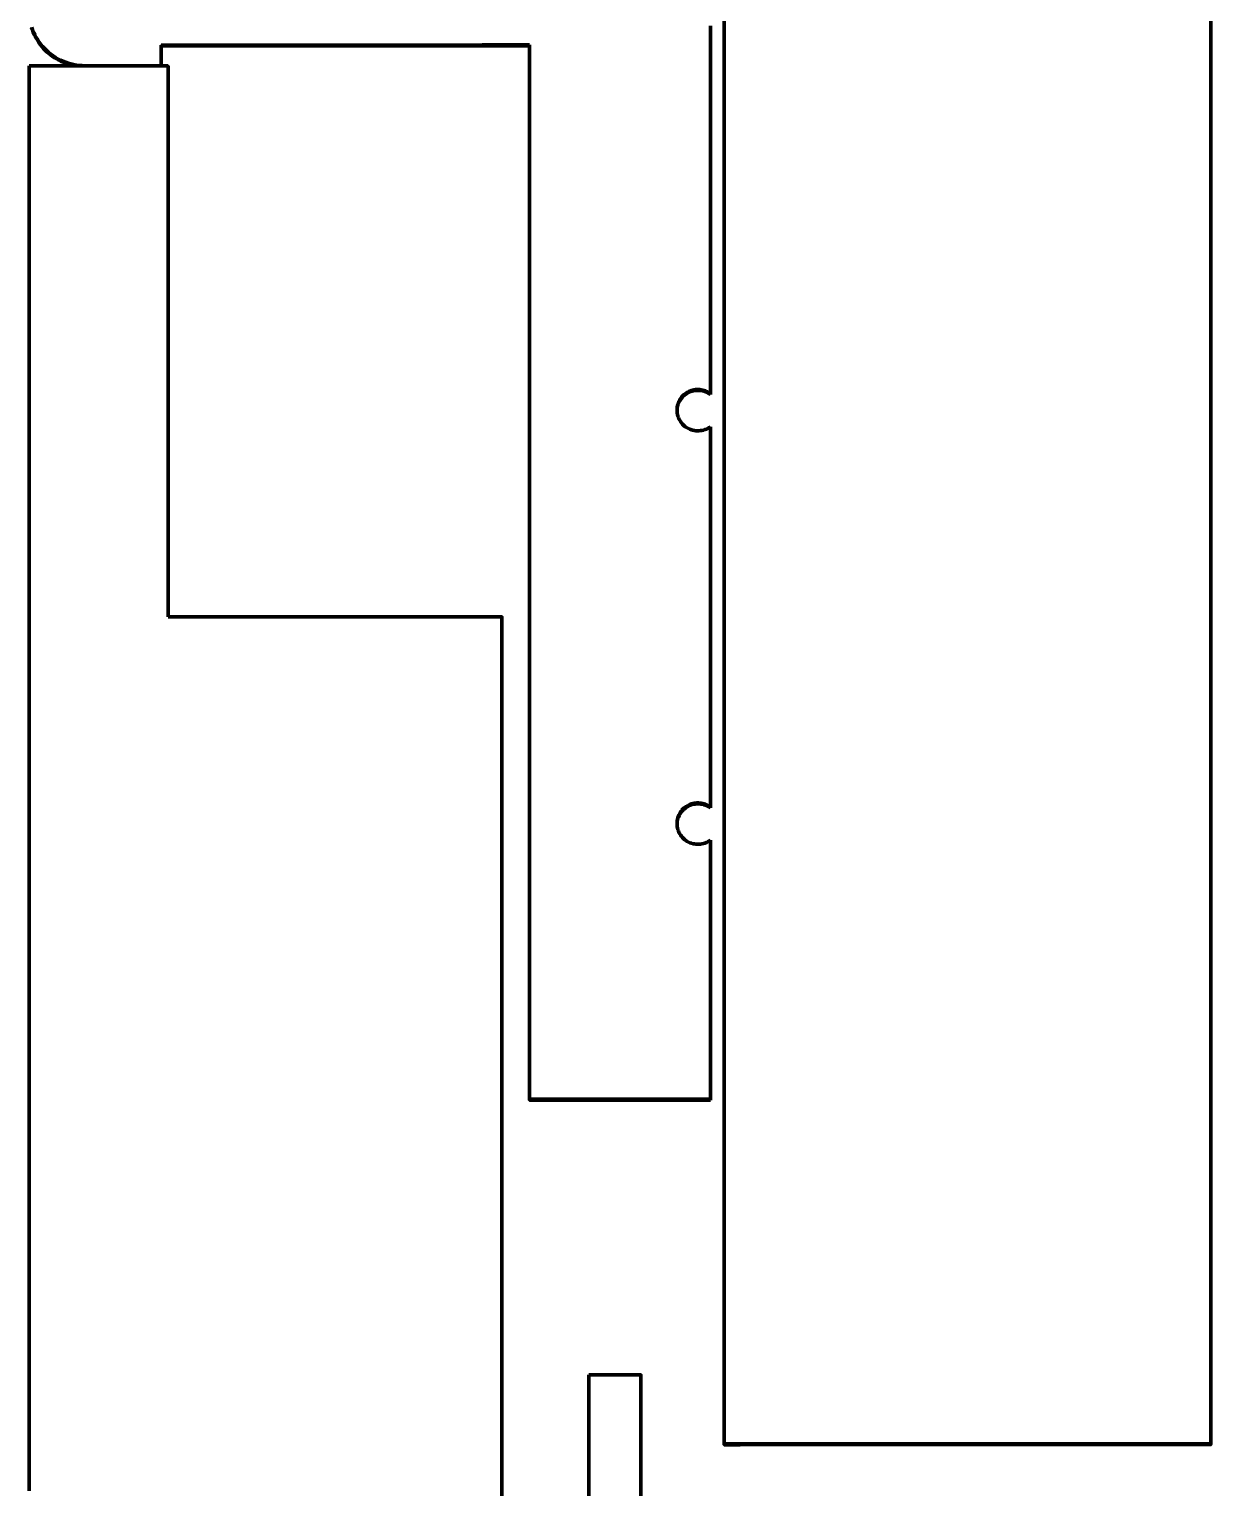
# Model space of a CAD drawing. Header units: millimetres. Extents: x 10 to 410, y 10 to 287.
# Drawn here: x 330.547 to 332.262, y 130.437 to 132.554 of the extents above; entities that cross this region are included whole.
import ezdxf

# ---------------------------------------------------------------- set-up
doc = ezdxf.new("R2010")
doc.units = ezdxf.units.MM
doc.layers.add('SECTION', color=1, linetype='CONTINUOUS', lineweight=70)

msp = doc.modelspace()

# ---------------------------------------------------------------- linework, layer by layer
at = {"layer": 'SECTION'}
for points in [[(331.556, 130.5004), (331.556, 131.21), (331.556, 131.9196), (331.556, 132.6293), (331.556, 133.3389), (331.556, 134.0486)], [(331.5561, 130.501), (331.5561, 131.2106), (331.5561, 131.9203), (331.5561, 132.6299), (331.5561, 133.3396), (331.5561, 134.0492)], [(332.2623, 130.5011), (332.2623, 131.2107), (332.2623, 131.9204), (332.2623, 132.63), (332.2623, 133.3397), (332.2623, 134.0493)], [(332.2623, 130.501), (332.2623, 131.2106), (332.2623, 131.9202), (332.2623, 132.6298), (332.2623, 133.3394), (332.2623, 134.049)], [(332.2623, 130.5004), (332.2623, 131.21), (332.2623, 131.9196), (332.2623, 132.6293), (332.2623, 133.3389), (332.2623, 134.0486)], [(330.5506, 132.556), (330.5517, 132.5527), (330.553, 132.5494), (330.5543, 132.5462), (330.5559, 132.543), (330.5576, 132.54), (330.5594, 132.537), (330.5613, 132.534), (330.5634, 132.5312), (330.5655, 132.5285), (330.5679, 132.5258), (330.5703, 132.5233), (330.5728, 132.5209), (330.5754, 132.5185), (330.5781, 132.5163), (330.581, 132.5143), (330.5839, 132.5123), (330.5869, 132.5105), (330.5899, 132.5088), (330.5931, 132.5072), (330.5963, 132.5058), (330.5995, 132.5045), (330.6028, 132.5033), (330.6062, 132.5023), (330.6096, 132.5015), (330.613, 132.5008)], [(330.5508, 132.5567), (330.5521, 132.5529), (330.5536, 132.5491), (330.5554, 132.5454), (330.5573, 132.5418), (330.5594, 132.5383), (330.5616, 132.5349), (330.564, 132.5317), (330.5666, 132.5285), (330.5694, 132.5255), (330.5723, 132.5227), (330.5753, 132.52), (330.5785, 132.5174), (330.5818, 132.515), (330.5852, 132.5128), (330.5887, 132.5108), (330.5923, 132.5089), (330.5961, 132.5072), (330.5998, 132.5057), (330.6037, 132.5044), (330.6076, 132.5033), (330.6116, 132.5024), (330.6156, 132.5017), (330.6196, 132.5012), (330.6237, 132.5009), (330.6278, 132.5008)], [(331.5359, 132.0249), (331.5359, 132.0492), (331.5359, 132.0734), (331.5359, 132.0977), (331.5359, 132.1219), (331.5359, 132.1462), (331.5359, 132.1705), (331.5359, 132.1947), (331.5359, 132.219), (331.5359, 132.2432), (331.5359, 132.2675), (331.5359, 132.2917), (331.5359, 132.316), (331.5359, 132.3403), (331.5359, 132.3645), (331.5359, 132.3888), (331.5359, 132.413), (331.5359, 132.4373), (331.5359, 132.4615), (331.5359, 132.4858), (331.5359, 132.5101), (331.5359, 132.5343), (331.5359, 132.5586)], [(331.5359, 132.0236), (331.5359, 132.0478), (331.5359, 132.0721), (331.5359, 132.0963), (331.5359, 132.1206), (331.5359, 132.1449), (331.5359, 132.1691), (331.5359, 132.1934), (331.5359, 132.2176), (331.5359, 132.2419), (331.5359, 132.2661), (331.5359, 132.2904), (331.5359, 132.3147), (331.5359, 132.3389), (331.5359, 132.3632), (331.5359, 132.3874), (331.5359, 132.4117), (331.5359, 132.4359), (331.5359, 132.4602), (331.5359, 132.4845), (331.5359, 132.5087), (331.5359, 132.533), (331.5359, 132.5572)], [(330.7387, 132.5308), (330.756, 132.5308), (330.7732, 132.5308), (330.7905, 132.5308), (330.8077, 132.5308), (330.825, 132.5308), (330.8423, 132.5308), (330.8595, 132.5308), (330.8768, 132.5308), (330.894, 132.5308), (330.9113, 132.5308), (330.9285, 132.5308), (330.9458, 132.5308), (330.963, 132.5308), (330.9803, 132.5308), (330.9975, 132.5308), (331.0148, 132.5308), (331.032, 132.5308), (331.0493, 132.5308), (331.0665, 132.5308), (331.0838, 132.5308), (331.101, 132.5308), (331.1183, 132.5308), (331.1355, 132.5308), (331.1528, 132.5308), (331.17, 132.5308), (331.1873, 132.5308), (331.2045, 132.5309), (331.2218, 132.5309), (331.239, 132.5309), (331.2563, 132.5309), (331.2735, 132.5309)], [(330.7387, 132.5308), (330.7387, 132.5298), (330.7387, 132.5289), (330.7387, 132.5279), (330.7387, 132.5269), (330.7387, 132.526), (330.7387, 132.525), (330.7387, 132.524), (330.7387, 132.5231), (330.7387, 132.5221), (330.7387, 132.5211), (330.7387, 132.5202), (330.7387, 132.5192), (330.7387, 132.5182), (330.7387, 132.5172), (330.7387, 132.5163), (330.7387, 132.5153), (330.7387, 132.5143), (330.7387, 132.5134), (330.7387, 132.5124), (330.7387, 132.5114), (330.7387, 132.5105), (330.7387, 132.5095), (330.7387, 132.5085), (330.7387, 132.5076), (330.7387, 132.5066), (330.7387, 132.5056), (330.7387, 132.5047), (330.7387, 132.5037), (330.7387, 132.5027), (330.7387, 132.5018), (330.7387, 132.5008)], [(330.7388, 132.5294), (330.7388, 132.5295), (330.7388, 132.5295), (330.7388, 132.5296), (330.7388, 132.5296), (330.7388, 132.5297), (330.7388, 132.5297), (330.7388, 132.5298), (330.7388, 132.5298), (330.7388, 132.5298), (330.7388, 132.5299), (330.7388, 132.5299), (330.7388, 132.53), (330.7388, 132.53), (330.7388, 132.5301), (330.7387, 132.5301), (330.7387, 132.5301), (330.7387, 132.5302), (330.7387, 132.5302), (330.7387, 132.5303), (330.7387, 132.5303), (330.7387, 132.5304), (330.7387, 132.5304), (330.7387, 132.5304), (330.7387, 132.5305), (330.7387, 132.5305), (330.7387, 132.5306), (330.7387, 132.5306), (330.7387, 132.5307), (330.7387, 132.5307), (330.7387, 132.5308), (330.7387, 132.5308)], [(330.7388, 132.5294), (330.756, 132.5294), (330.7733, 132.5295), (330.7905, 132.5295), (330.8078, 132.5295), (330.825, 132.5295), (330.8423, 132.5295), (330.8595, 132.5295), (330.8768, 132.5295), (330.894, 132.5295), (330.9113, 132.5295), (330.9285, 132.5295), (330.9458, 132.5295), (330.963, 132.5295), (330.9803, 132.5295), (330.9975, 132.5295), (331.0148, 132.5295), (331.032, 132.5295), (331.0493, 132.5295), (331.0665, 132.5295), (331.0838, 132.5295), (331.101, 132.5295), (331.1183, 132.5295), (331.1355, 132.5295), (331.1528, 132.5295), (331.17, 132.5295), (331.1873, 132.5295), (331.2045, 132.5295), (331.2218, 132.5295), (331.239, 132.5295), (331.2563, 132.5295), (331.2735, 132.5295)], [(330.7388, 132.5294), (330.7388, 132.5285), (330.7388, 132.5276), (330.7388, 132.5267), (330.7388, 132.5257), (330.7388, 132.5248), (330.7388, 132.5239), (330.7388, 132.523), (330.7388, 132.5221), (330.7388, 132.5211), (330.7388, 132.5202), (330.7388, 132.5193), (330.7388, 132.5184), (330.7388, 132.5174), (330.7388, 132.5165), (330.7388, 132.5156), (330.7388, 132.5147), (330.7388, 132.5137), (330.7388, 132.5128), (330.7388, 132.5119), (330.7388, 132.511), (330.7388, 132.51), (330.7388, 132.5091), (330.7388, 132.5082), (330.7388, 132.5073), (330.7388, 132.5063), (330.7388, 132.5054), (330.7388, 132.5045), (330.7388, 132.5036), (330.7388, 132.5026), (330.7388, 132.5017), (330.7388, 132.5008)], [(331.2735, 132.5309), (331.2735, 132.4815), (331.2735, 132.4322), (331.2735, 132.3828), (331.2735, 132.3335), (331.2735, 132.2841), (331.2735, 132.2347), (331.2735, 132.1854), (331.2735, 132.136), (331.2735, 132.0867), (331.2735, 132.0373), (331.2735, 131.988), (331.2735, 131.9386), (331.2735, 131.8893), (331.2735, 131.8399), (331.2735, 131.7906), (331.2735, 131.7412), (331.2735, 131.6919), (331.2735, 131.6425), (331.2735, 131.5932), (331.2735, 131.5438), (331.2735, 131.4945), (331.2735, 131.4451), (331.2735, 131.3958), (331.2735, 131.3464), (331.2735, 131.2971), (331.2735, 131.2477), (331.2735, 131.1983), (331.2735, 131.149), (331.2735, 131.0996), (331.2735, 131.0503), (331.2735, 131.0009)], [(330.547, 132.5003), (330.547, 132.5003), (330.547, 132.5003), (330.547, 132.5003), (330.547, 132.5003), (330.547, 132.5003), (330.547, 132.5004), (330.547, 132.5004), (330.547, 132.5004), (330.547, 132.5004), (330.547, 132.5004), (330.547, 132.5004), (330.547, 132.5005), (330.547, 132.5005), (330.547, 132.5005), (330.547, 132.5005), (330.547, 132.5005), (330.547, 132.5005), (330.547, 132.5006), (330.547, 132.5006), (330.547, 132.5006), (330.547, 132.5006), (330.547, 132.5006), (330.547, 132.5006), (330.547, 132.5007), (330.547, 132.5007), (330.547, 132.5007), (330.547, 132.5007), (330.547, 132.5007), (330.547, 132.5007), (330.547, 132.5008), (330.547, 132.5008)], [(330.547, 130.4333), (330.547, 130.6056), (330.547, 130.7779), (330.547, 130.9501), (330.547, 131.1224), (330.547, 131.2947), (330.547, 131.467), (330.547, 131.6393), (330.547, 131.8116), (330.547, 131.9839), (330.547, 132.1562), (330.547, 132.3285), (330.547, 132.5008)], [(330.547, 132.5008), (330.5536, 132.5008), (330.5601, 132.5008), (330.5666, 132.5008), (330.5731, 132.5008), (330.5796, 132.5008), (330.5861, 132.5008), (330.5926, 132.5008), (330.5991, 132.5008), (330.6056, 132.5008), (330.6121, 132.5008), (330.6187, 132.5008), (330.6252, 132.5008), (330.6317, 132.5008), (330.6382, 132.5008), (330.6447, 132.5008), (330.6512, 132.5008), (330.6577, 132.5008), (330.6642, 132.5008), (330.6707, 132.5008), (330.6772, 132.5008), (330.6838, 132.5008), (330.6903, 132.5008), (330.6968, 132.5008), (330.7033, 132.5008), (330.7098, 132.5008), (330.7163, 132.5008), (330.7228, 132.5008), (330.7293, 132.5008), (330.7358, 132.5008), (330.7423, 132.5008), (330.7488, 132.5008)], [(330.547, 132.4998), (330.547, 132.4998), (330.547, 132.4998), (330.547, 132.4998), (330.547, 132.4998), (330.547, 132.4998), (330.547, 132.4999), (330.547, 132.4999), (330.547, 132.4999), (330.547, 132.4999), (330.547, 132.4999), (330.547, 132.4999), (330.547, 132.5), (330.547, 132.5), (330.547, 132.5), (330.547, 132.5), (330.547, 132.5), (330.547, 132.5), (330.547, 132.5001), (330.547, 132.5001), (330.547, 132.5001), (330.547, 132.5001), (330.547, 132.5001), (330.547, 132.5001), (330.547, 132.5002), (330.547, 132.5002), (330.547, 132.5002), (330.547, 132.5002), (330.547, 132.5002), (330.547, 132.5002), (330.547, 132.5002), (330.547, 132.5003)], [(330.547, 130.4328), (330.547, 130.6051), (330.547, 130.7773), (330.547, 130.9496), (330.547, 131.1219), (330.547, 131.2942), (330.547, 131.4665), (330.547, 131.6388), (330.547, 131.8111), (330.547, 131.9834), (330.547, 132.1557), (330.547, 132.328), (330.547, 132.5003)], [(330.6278, 132.5008), (330.6313, 132.5008), (330.6349, 132.5008), (330.6385, 132.5008), (330.6421, 132.5008), (330.6457, 132.5008), (330.6492, 132.5008), (330.6528, 132.5008), (330.6564, 132.5008), (330.66, 132.5008), (330.6636, 132.5008), (330.6671, 132.5008), (330.6707, 132.5008), (330.6743, 132.5008), (330.6779, 132.5008), (330.6815, 132.5008), (330.685, 132.5008), (330.6886, 132.5008), (330.6922, 132.5008), (330.6958, 132.5008), (330.6994, 132.5008), (330.7029, 132.5008), (330.7065, 132.5008), (330.7101, 132.5008), (330.7137, 132.5008), (330.7173, 132.5008), (330.7208, 132.5008), (330.7244, 132.5008), (330.728, 132.5008), (330.7316, 132.5008), (330.7352, 132.5008), (330.7387, 132.5008)], [(330.7488, 131.7008), (330.7488, 131.7266), (330.7488, 131.7524), (330.7488, 131.7783), (330.7488, 131.8041), (330.7488, 131.8299), (330.7488, 131.8557), (330.7488, 131.8815), (330.7488, 131.9073), (330.7488, 131.9331), (330.7488, 131.9589), (330.7488, 131.9847), (330.7488, 132.0105), (330.7488, 132.0363), (330.7488, 132.0621), (330.7488, 132.0879), (330.7488, 132.1137), (330.7488, 132.1395), (330.7488, 132.1653), (330.7488, 132.1911), (330.7488, 132.2169), (330.7488, 132.2427), (330.7488, 132.2686), (330.7488, 132.2944), (330.7488, 132.3202), (330.7488, 132.346), (330.7488, 132.3718), (330.7488, 132.3976), (330.7488, 132.4234), (330.7488, 132.4492), (330.7488, 132.475), (330.7488, 132.5008)], [(330.7489, 132.4994), (330.7489, 132.4995), (330.7489, 132.4995), (330.7489, 132.4995), (330.7489, 132.4995), (330.7489, 132.4995), (330.7489, 132.4995), (330.7489, 132.4995), (330.7489, 132.4995), (330.7489, 132.4995), (330.7489, 132.4995), (330.7489, 132.4996), (330.7489, 132.4996), (330.7488, 132.4996), (330.7488, 132.4996), (330.7488, 132.4996), (330.7488, 132.4996), (330.7488, 132.4996), (330.7488, 132.4996), (330.7488, 132.4996), (330.7488, 132.4996), (330.7488, 132.4996), (330.7488, 132.4997), (330.7488, 132.4997), (330.7488, 132.4997), (330.7488, 132.4997), (330.7488, 132.4997), (330.7488, 132.4997), (330.7488, 132.4997), (330.7488, 132.4997), (330.7488, 132.4997), (330.7488, 132.4997)], [(330.7489, 131.7008), (330.7489, 131.7266), (330.7489, 131.7524), (330.7489, 131.7781), (330.7489, 131.8039), (330.7489, 131.8296), (330.7489, 131.8554), (330.7489, 131.8812), (330.7489, 131.9069), (330.7489, 131.9327), (330.7489, 131.9585), (330.7489, 131.9842), (330.7489, 132.01), (330.7489, 132.0357), (330.7489, 132.0615), (330.7489, 132.0873), (330.7489, 132.113), (330.7489, 132.1388), (330.7489, 132.1645), (330.7489, 132.1903), (330.7489, 132.2161), (330.7489, 132.2418), (330.7489, 132.2676), (330.7489, 132.2934), (330.7489, 132.3191), (330.7489, 132.3449), (330.7489, 132.3706), (330.7489, 132.3964), (330.7489, 132.4222), (330.7489, 132.4479), (330.7489, 132.4737), (330.7489, 132.4994)], [(331.5359, 132.0236), (331.5341, 132.0248), (331.5323, 132.0259), (331.5304, 132.0268), (331.5284, 132.0276), (331.5264, 132.0283), (331.5243, 132.0289), (331.5222, 132.0292), (331.5201, 132.0295), (331.5179, 132.0296), (331.5158, 132.0295), (331.5137, 132.0293), (331.5116, 132.0289), (331.5095, 132.0284), (331.5074, 132.0278), (331.5055, 132.027), (331.5035, 132.0261), (331.5017, 132.025), (331.4999, 132.0238), (331.4982, 132.0225), (331.4966, 132.0211), (331.4951, 132.0195), (331.4938, 132.0179), (331.4925, 132.0161), (331.4914, 132.0143), (331.4904, 132.0124), (331.4895, 132.0105), (331.4888, 132.0085), (331.4883, 132.0064), (331.4878, 132.0043), (331.4876, 132.0022), (331.4875, 132)], [(331.4876, 132.0034), (331.4878, 132.0054), (331.4882, 132.0075), (331.4887, 132.0095), (331.4894, 132.0114), (331.4902, 132.0133), (331.4911, 132.0152), (331.4922, 132.017), (331.4933, 132.0187), (331.4946, 132.0203), (331.496, 132.0218), (331.4975, 132.0233), (331.4991, 132.0246), (331.5008, 132.0258), (331.5026, 132.0269), (331.5044, 132.0279), (331.5063, 132.0287), (331.5083, 132.0294), (331.5103, 132.03), (331.5123, 132.0304), (331.5144, 132.0307), (331.5164, 132.0309), (331.5185, 132.0309), (331.5206, 132.0308), (331.5226, 132.0305), (331.5247, 132.0301), (331.5267, 132.0296), (331.5286, 132.0289), (331.5305, 132.0281), (331.5324, 132.0272), (331.5342, 132.0261), (331.5359, 132.0249)], [(331.5359, 132.0243), (331.5359, 132.0243), (331.5359, 132.0243), (331.5359, 132.0244), (331.5359, 132.0244), (331.5359, 132.0244), (331.5359, 132.0244), (331.5359, 132.0244), (331.5359, 132.0245), (331.5359, 132.0245), (331.5359, 132.0245), (331.5359, 132.0245), (331.5359, 132.0245), (331.5359, 132.0246), (331.5359, 132.0246), (331.5359, 132.0246), (331.5359, 132.0246), (331.5359, 132.0246), (331.5359, 132.0247), (331.5359, 132.0247), (331.5359, 132.0247), (331.5359, 132.0247), (331.5359, 132.0247), (331.5359, 132.0248), (331.5359, 132.0248), (331.5359, 132.0248), (331.5359, 132.0248), (331.5359, 132.0248), (331.5359, 132.0249), (331.5359, 132.0249), (331.5359, 132.0249), (331.5359, 132.0249)], [(331.5359, 132.0236), (331.5359, 132.0236), (331.5359, 132.0236), (331.5359, 132.0236), (331.5359, 132.0237), (331.5359, 132.0237), (331.5359, 132.0237), (331.5359, 132.0237), (331.5359, 132.0238), (331.5359, 132.0238), (331.5359, 132.0238), (331.5359, 132.0238), (331.5359, 132.0238), (331.5359, 132.0239), (331.5359, 132.0239), (331.5359, 132.0239), (331.5359, 132.0239), (331.5359, 132.024), (331.5359, 132.024), (331.5359, 132.024), (331.5359, 132.024), (331.5359, 132.0241), (331.5359, 132.0241), (331.5359, 132.0241), (331.5359, 132.0241), (331.5359, 132.0241), (331.5359, 132.0242), (331.5359, 132.0242), (331.5359, 132.0242), (331.5359, 132.0242), (331.5359, 132.0243), (331.5359, 132.0243)], [(331.5359, 131.9769), (331.534, 131.9757), (331.5321, 131.9745), (331.5301, 131.9735), (331.528, 131.9727), (331.5259, 131.972), (331.5237, 131.9715), (331.5215, 131.9712), (331.5193, 131.971), (331.5171, 131.9709), (331.5149, 131.9711), (331.5126, 131.9713), (331.5104, 131.9718), (331.5083, 131.9724), (331.5062, 131.9732), (331.5042, 131.9741), (331.5022, 131.9752), (331.5003, 131.9764), (331.4985, 131.9777), (331.4969, 131.9792), (331.4953, 131.9808), (331.4938, 131.9825), (331.4925, 131.9843), (331.4914, 131.9862), (331.4903, 131.9882), (331.4894, 131.9902), (331.4887, 131.9923), (331.4882, 131.9945), (331.4878, 131.9967), (331.4875, 131.9989), (331.4875, 132.0011), (331.4876, 132.0034)], [(331.5359, 131.4249), (331.5359, 131.4428), (331.5359, 131.4606), (331.5359, 131.4784), (331.5359, 131.4962), (331.5359, 131.514), (331.5359, 131.5318), (331.5359, 131.5496), (331.5359, 131.5674), (331.5359, 131.5852), (331.5359, 131.603), (331.5359, 131.6208), (331.5359, 131.6386), (331.5359, 131.6564), (331.5359, 131.6742), (331.5359, 131.692), (331.5359, 131.7098), (331.5359, 131.7276), (331.5359, 131.7454), (331.5359, 131.7633), (331.5359, 131.7811), (331.5359, 131.7989), (331.5359, 131.8167), (331.5359, 131.8345), (331.5359, 131.8523), (331.5359, 131.8701), (331.5359, 131.8879), (331.5359, 131.9057), (331.5359, 131.9235), (331.5359, 131.9413), (331.5359, 131.9591), (331.5359, 131.9769)], [(331.5359, 131.9756), (331.5359, 131.9756), (331.5359, 131.9756), (331.5359, 131.9756), (331.5359, 131.9756), (331.5359, 131.9756), (331.5359, 131.9756), (331.5359, 131.9756), (331.5359, 131.9756), (331.5359, 131.9756), (331.5359, 131.9756), (331.5359, 131.9756), (331.5359, 131.9756), (331.5359, 131.9756), (331.5359, 131.9756), (331.5359, 131.9756), (331.5359, 131.9756), (331.5359, 131.9756), (331.5359, 131.9756), (331.5359, 131.9756), (331.5359, 131.9756), (331.5359, 131.9756), (331.5359, 131.9756), (331.5359, 131.9756), (331.5359, 131.9756), (331.5359, 131.9756), (331.5359, 131.9756), (331.5359, 131.9757), (331.5359, 131.9757), (331.5359, 131.9757), (331.5359, 131.9757), (331.5359, 131.9757)], [(331.5359, 131.4236), (331.5359, 131.4414), (331.5359, 131.4592), (331.5359, 131.477), (331.5359, 131.4948), (331.5359, 131.5126), (331.5359, 131.5304), (331.5359, 131.5482), (331.5359, 131.566), (331.5359, 131.5838), (331.5359, 131.6017), (331.5359, 131.6195), (331.5359, 131.6373), (331.5359, 131.6551), (331.5359, 131.6729), (331.5359, 131.6907), (331.5359, 131.7085), (331.5359, 131.7263), (331.5359, 131.7441), (331.5359, 131.7619), (331.5359, 131.7797), (331.5359, 131.7975), (331.5359, 131.8153), (331.5359, 131.8331), (331.5359, 131.8509), (331.5359, 131.8687), (331.5359, 131.8865), (331.5359, 131.9043), (331.5359, 131.9222), (331.5359, 131.94), (331.5359, 131.9578), (331.5359, 131.9756)], [(330.7488, 131.7008), (330.7645, 131.7008), (330.7801, 131.7008), (330.7957, 131.7008), (330.8113, 131.7008), (330.827, 131.7008), (330.8426, 131.7008), (330.8582, 131.7009), (330.8738, 131.7009), (330.8895, 131.7009), (330.9051, 131.7009), (330.9207, 131.7009), (330.9363, 131.7009), (330.9519, 131.7009), (330.9676, 131.7009), (330.9832, 131.7009), (330.9988, 131.7009), (331.0144, 131.7009), (331.0301, 131.7009), (331.0457, 131.7009), (331.0613, 131.7009), (331.0769, 131.7009), (331.0925, 131.7009), (331.1082, 131.7009), (331.1238, 131.7009), (331.1394, 131.7009), (331.155, 131.7009), (331.1707, 131.7009), (331.1863, 131.7009), (331.2019, 131.7009), (331.2175, 131.7009), (331.2332, 131.7009)], [(331.2332, 127.4559), (331.2332, 127.7592), (331.2332, 128.0624), (331.2332, 128.3656), (331.2332, 128.6688), (331.2332, 128.972), (331.2332, 129.2752), (331.2332, 129.5784), (331.2332, 129.8816), (331.2332, 130.1848), (331.2332, 130.4881), (331.2332, 130.7913), (331.2332, 131.0945), (331.2332, 131.3977), (331.2332, 131.7009)], [(331.2332, 131.7009), (331.2332, 131.7009), (331.2332, 131.7008), (331.2332, 131.7008), (331.2332, 131.7007), (331.2332, 131.7007), (331.2332, 131.7006), (331.2332, 131.7006), (331.2332, 131.7005), (331.2332, 131.7005), (331.2332, 131.7005), (331.2332, 131.7004), (331.2332, 131.7004), (331.2332, 131.7003), (331.2332, 131.7003), (331.2332, 131.7002), (331.2332, 131.7002), (331.2332, 131.7002), (331.2332, 131.7001), (331.2332, 131.7001), (331.2332, 131.7), (331.2332, 131.7), (331.2332, 131.6999), (331.2332, 131.6999), (331.2332, 131.6999), (331.2332, 131.6998), (331.2332, 131.6998), (331.2332, 131.6997), (331.2332, 131.6997), (331.2332, 131.6996), (331.2332, 131.6996), (331.2332, 131.6995)], [(331.2332, 127.4546), (331.2332, 127.7578), (331.2332, 128.061), (331.2332, 128.3642), (331.2332, 128.6674), (331.2332, 128.9707), (331.2332, 129.2739), (331.2332, 129.5771), (331.2332, 129.8803), (331.2332, 130.1835), (331.2332, 130.4867), (331.2332, 130.7899), (331.2332, 131.0931), (331.2332, 131.3963), (331.2332, 131.6995)], [(331.5359, 131.4236), (331.5341, 131.4248), (331.5323, 131.4259), (331.5304, 131.4269), (331.5284, 131.4277), (331.5264, 131.4283), (331.5243, 131.4289), (331.5222, 131.4293), (331.5201, 131.4295), (331.5179, 131.4296), (331.5158, 131.4295), (331.5137, 131.4293), (331.5116, 131.429), (331.5095, 131.4285), (331.5074, 131.4278), (331.5055, 131.427), (331.5035, 131.4261), (331.5017, 131.425), (331.4999, 131.4238), (331.4982, 131.4225), (331.4966, 131.4211), (331.4951, 131.4196), (331.4938, 131.4179), (331.4925, 131.4162), (331.4914, 131.4144), (331.4904, 131.4125), (331.4895, 131.4105), (331.4888, 131.4085), (331.4883, 131.4064), (331.4878, 131.4043), (331.4876, 131.4022), (331.4875, 131.4001)], [(331.4876, 131.4034), (331.4878, 131.4055), (331.4882, 131.4075), (331.4887, 131.4095), (331.4894, 131.4115), (331.4902, 131.4134), (331.4911, 131.4152), (331.4922, 131.417), (331.4933, 131.4187), (331.4946, 131.4203), (331.496, 131.4219), (331.4975, 131.4233), (331.4991, 131.4246), (331.5008, 131.4258), (331.5026, 131.4269), (331.5044, 131.4279), (331.5063, 131.4287), (331.5083, 131.4294), (331.5103, 131.43), (331.5123, 131.4305), (331.5144, 131.4308), (331.5164, 131.4309), (331.5185, 131.4309), (331.5206, 131.4308), (331.5226, 131.4305), (331.5247, 131.4301), (331.5267, 131.4296), (331.5286, 131.4289), (331.5305, 131.4281), (331.5324, 131.4272), (331.5342, 131.4261), (331.5359, 131.4249)], [(331.5359, 131.4243), (331.5359, 131.4243), (331.5359, 131.4244), (331.5359, 131.4244), (331.5359, 131.4244), (331.5359, 131.4244), (331.5359, 131.4244), (331.5359, 131.4245), (331.5359, 131.4245), (331.5359, 131.4245), (331.5359, 131.4245), (331.5359, 131.4245), (331.5359, 131.4246), (331.5359, 131.4246), (331.5359, 131.4246), (331.5359, 131.4246), (331.5359, 131.4246), (331.5359, 131.4247), (331.5359, 131.4247), (331.5359, 131.4247), (331.5359, 131.4247), (331.5359, 131.4247), (331.5359, 131.4248), (331.5359, 131.4248), (331.5359, 131.4248), (331.5359, 131.4248), (331.5359, 131.4248), (331.5359, 131.4249), (331.5359, 131.4249), (331.5359, 131.4249), (331.5359, 131.4249), (331.5359, 131.4249)], [(331.5359, 131.4236), (331.5359, 131.4236), (331.5359, 131.4236), (331.5359, 131.4237), (331.5359, 131.4237), (331.5359, 131.4237), (331.5359, 131.4237), (331.5359, 131.4238), (331.5359, 131.4238), (331.5359, 131.4238), (331.5359, 131.4238), (331.5359, 131.4239), (331.5359, 131.4239), (331.5359, 131.4239), (331.5359, 131.4239), (331.5359, 131.4239), (331.5359, 131.424), (331.5359, 131.424), (331.5359, 131.424), (331.5359, 131.424), (331.5359, 131.4241), (331.5359, 131.4241), (331.5359, 131.4241), (331.5359, 131.4241), (331.5359, 131.4242), (331.5359, 131.4242), (331.5359, 131.4242), (331.5359, 131.4242), (331.5359, 131.4242), (331.5359, 131.4243), (331.5359, 131.4243), (331.5359, 131.4243)], [(331.5359, 131.3769), (331.534, 131.3757), (331.5321, 131.3746), (331.5301, 131.3736), (331.528, 131.3727), (331.5259, 131.3721), (331.5237, 131.3715), (331.5215, 131.3712), (331.5193, 131.371), (331.5171, 131.371), (331.5149, 131.3711), (331.5126, 131.3714), (331.5104, 131.3718), (331.5083, 131.3724), (331.5062, 131.3732), (331.5042, 131.3741), (331.5022, 131.3752), (331.5003, 131.3764), (331.4985, 131.3777), (331.4969, 131.3792), (331.4953, 131.3808), (331.4938, 131.3825), (331.4925, 131.3843), (331.4914, 131.3862), (331.4903, 131.3882), (331.4894, 131.3902), (331.4887, 131.3924), (331.4882, 131.3945), (331.4878, 131.3967), (331.4875, 131.3989), (331.4875, 131.4012), (331.4876, 131.4034)], [(331.5359, 131.001), (331.5359, 131.0131), (331.5359, 131.0252), (331.5359, 131.0374), (331.5359, 131.0495), (331.5359, 131.0616), (331.5359, 131.0737), (331.5359, 131.0859), (331.5359, 131.098), (331.5359, 131.1101), (331.5359, 131.1223), (331.5359, 131.1344), (331.5359, 131.1465), (331.5359, 131.1586), (331.5359, 131.1708), (331.5359, 131.1829), (331.5359, 131.195), (331.5359, 131.2072), (331.5359, 131.2193), (331.5359, 131.2314), (331.5359, 131.2435), (331.5359, 131.2557), (331.5359, 131.2678), (331.5359, 131.2799), (331.5359, 131.2921), (331.5359, 131.3042), (331.5359, 131.3163), (331.5359, 131.3284), (331.5359, 131.3406), (331.5359, 131.3527), (331.5359, 131.3648), (331.5359, 131.3769)], [(331.5359, 131.3756), (331.5359, 131.3756), (331.5359, 131.3756), (331.5359, 131.3756), (331.5359, 131.3756), (331.5359, 131.3756), (331.5359, 131.3756), (331.5359, 131.3756), (331.5359, 131.3756), (331.5359, 131.3756), (331.5359, 131.3756), (331.5359, 131.3756), (331.5359, 131.3756), (331.5359, 131.3756), (331.5359, 131.3756), (331.5359, 131.3756), (331.5359, 131.3756), (331.5359, 131.3757), (331.5359, 131.3757), (331.5359, 131.3757), (331.5359, 131.3757), (331.5359, 131.3757), (331.5359, 131.3757), (331.5359, 131.3757), (331.5359, 131.3757), (331.5359, 131.3757), (331.5359, 131.3757), (331.5359, 131.3757), (331.5359, 131.3757), (331.5359, 131.3757), (331.5359, 131.3757), (331.5359, 131.3757)], [(331.5359, 130.9996), (331.5359, 131.0117), (331.5359, 131.0239), (331.5359, 131.036), (331.5359, 131.0481), (331.5359, 131.0603), (331.5359, 131.0724), (331.5359, 131.0845), (331.5359, 131.0966), (331.5359, 131.1088), (331.5359, 131.1209), (331.5359, 131.133), (331.5359, 131.1452), (331.5359, 131.1573), (331.5359, 131.1694), (331.5359, 131.1815), (331.5359, 131.1937), (331.5359, 131.2058), (331.5359, 131.2179), (331.5359, 131.2301), (331.5359, 131.2422), (331.5359, 131.2543), (331.5359, 131.2664), (331.5359, 131.2786), (331.5359, 131.2907), (331.5359, 131.3028), (331.5359, 131.315), (331.5359, 131.3271), (331.5359, 131.3392), (331.5359, 131.3513), (331.5359, 131.3635), (331.5359, 131.3756)], [(331.2735, 131.0009), (331.282, 131.0009), (331.2904, 131.0009), (331.2989, 131.0009), (331.3074, 131.0009), (331.3158, 131.0009), (331.3243, 131.0009), (331.3328, 131.0009), (331.3412, 131.0009), (331.3497, 131.0009), (331.3582, 131.0009), (331.3666, 131.0009), (331.3751, 131.0009), (331.3835, 131.0009), (331.392, 131.001), (331.4005, 131.001), (331.4089, 131.001), (331.4174, 131.001), (331.4259, 131.001), (331.4343, 131.001), (331.4428, 131.001), (331.4513, 131.001), (331.4597, 131.001), (331.4682, 131.001), (331.4766, 131.001), (331.4851, 131.001), (331.4936, 131.001), (331.502, 131.001), (331.5105, 131.001), (331.519, 131.001), (331.5274, 131.001), (331.5359, 131.001)], [(331.2735, 131.0009), (331.2735, 131.0009), (331.2735, 131.0008), (331.2735, 131.0008), (331.2735, 131.0008), (331.2735, 131.0007), (331.2735, 131.0007), (331.2735, 131.0006), (331.2735, 131.0006), (331.2735, 131.0005), (331.2735, 131.0005), (331.2735, 131.0005), (331.2735, 131.0004), (331.2735, 131.0004), (331.2735, 131.0003), (331.2735, 131.0003), (331.2735, 131.0002), (331.2735, 131.0002), (331.2735, 131.0002), (331.2735, 131.0001), (331.2735, 131.0001), (331.2735, 131), (331.2735, 131), (331.2735, 130.9999), (331.2735, 130.9999), (331.2735, 130.9998), (331.2735, 130.9998), (331.2735, 130.9998), (331.2735, 130.9997), (331.2735, 130.9997), (331.2735, 130.9996), (331.2735, 130.9996)], [(331.2735, 130.9996), (331.282, 130.9996), (331.2905, 130.9996), (331.2989, 130.9996), (331.3074, 130.9996), (331.3158, 130.9996), (331.3243, 130.9996), (331.3328, 130.9996), (331.3412, 130.9996), (331.3497, 130.9996), (331.3582, 130.9996), (331.3666, 130.9996), (331.3751, 130.9996), (331.3836, 130.9996), (331.392, 130.9996), (331.4005, 130.9996), (331.4089, 130.9996), (331.4174, 130.9996), (331.4259, 130.9996), (331.4343, 130.9996), (331.4428, 130.9996), (331.4513, 130.9996), (331.4597, 130.9996), (331.4682, 130.9996), (331.4767, 130.9996), (331.4851, 130.9996), (331.4936, 130.9996), (331.502, 130.9996), (331.5105, 130.9996), (331.519, 130.9996), (331.5274, 130.9996), (331.5359, 130.9996)], [(331.5359, 131.0003), (331.5359, 131.0004), (331.5359, 131.0004), (331.5359, 131.0004), (331.5359, 131.0004), (331.5359, 131.0004), (331.5359, 131.0005), (331.5359, 131.0005), (331.5359, 131.0005), (331.5359, 131.0005), (331.5359, 131.0005), (331.5359, 131.0006), (331.5359, 131.0006), (331.5359, 131.0006), (331.5359, 131.0006), (331.5359, 131.0006), (331.5359, 131.0007), (331.5359, 131.0007), (331.5359, 131.0007), (331.5359, 131.0007), (331.5359, 131.0007), (331.5359, 131.0008), (331.5359, 131.0008), (331.5359, 131.0008), (331.5359, 131.0008), (331.5359, 131.0008), (331.5359, 131.0009), (331.5359, 131.0009), (331.5359, 131.0009), (331.5359, 131.0009), (331.5359, 131.0009), (331.5359, 131.001)], [(331.5359, 130.9996), (331.5359, 130.9996), (331.5359, 130.9997), (331.5359, 130.9997), (331.5359, 130.9997), (331.5359, 130.9997), (331.5359, 130.9998), (331.5359, 130.9998), (331.5359, 130.9998), (331.5359, 130.9998), (331.5359, 130.9999), (331.5359, 130.9999), (331.5359, 130.9999), (331.5359, 130.9999), (331.5359, 130.9999), (331.5359, 131), (331.5359, 131), (331.5359, 131), (331.5359, 131), (331.5359, 131.0001), (331.5359, 131.0001), (331.5359, 131.0001), (331.5359, 131.0001), (331.5359, 131.0002), (331.5359, 131.0002), (331.5359, 131.0002), (331.5359, 131.0002), (331.5359, 131.0002), (331.5359, 131.0003), (331.5359, 131.0003), (331.5359, 131.0003), (331.5359, 131.0003)], [(331.3593, 130.601), (331.3593, 130.33), (331.3593, 130.0591), (331.3593, 129.7881), (331.3593, 129.5171), (331.3593, 129.2462), (331.3593, 128.9752), (331.3593, 128.7043), (331.3593, 128.4333), (331.3593, 128.1624), (331.3593, 127.8914), (331.3593, 127.6205)], [(331.435, 130.601), (331.4325, 130.601), (331.4301, 130.601), (331.4276, 130.601), (331.4252, 130.601), (331.4227, 130.601), (331.4203, 130.601), (331.4179, 130.601), (331.4154, 130.601), (331.413, 130.601), (331.4105, 130.601), (331.4081, 130.601), (331.4057, 130.601), (331.4032, 130.601), (331.4008, 130.601), (331.3983, 130.601), (331.3959, 130.601), (331.3935, 130.601), (331.391, 130.601), (331.3886, 130.601), (331.3861, 130.601), (331.3837, 130.601), (331.3813, 130.601), (331.3788, 130.601), (331.3764, 130.601), (331.3739, 130.601), (331.3715, 130.601), (331.369, 130.601), (331.3666, 130.601), (331.3642, 130.601), (331.3617, 130.601), (331.3593, 130.601)], [(331.435, 130.601), (331.435, 130.33), (331.435, 130.0591), (331.435, 129.7881), (331.435, 129.5172), (331.435, 129.2462), (331.435, 128.9752), (331.435, 128.7043), (331.435, 128.4333), (331.435, 128.1624), (331.435, 127.8914), (331.435, 127.6205)], [(331.435, 130.601), (331.435, 130.6009), (331.435, 130.6009), (331.435, 130.6008), (331.435, 130.6008), (331.435, 130.6008), (331.435, 130.6007), (331.435, 130.6007), (331.435, 130.6006), (331.435, 130.6006), (331.435, 130.6005), (331.435, 130.6005), (331.435, 130.6005), (331.435, 130.6004), (331.435, 130.6004), (331.435, 130.6003), (331.435, 130.6003), (331.435, 130.6002), (331.435, 130.6002), (331.435, 130.6001), (331.435, 130.6001), (331.435, 130.6001), (331.435, 130.6), (331.435, 130.6), (331.435, 130.5999), (331.435, 130.5999), (331.435, 130.5998), (331.435, 130.5998), (331.435, 130.5998), (331.435, 130.5997), (331.435, 130.5997), (331.435, 130.5996)], [(331.435, 130.5996), (331.435, 130.3287), (331.435, 130.0577), (331.435, 129.7868), (331.435, 129.5158), (331.435, 129.2449), (331.435, 128.9739), (331.435, 128.7029), (331.435, 128.432), (331.435, 128.161), (331.435, 127.8901), (331.435, 127.6191)], [(331.556, 130.5004), (331.556, 130.5004), (331.556, 130.5004), (331.556, 130.5004), (331.556, 130.5004), (331.556, 130.5005), (331.556, 130.5005), (331.556, 130.5005), (331.556, 130.5005), (331.556, 130.5005), (331.556, 130.5006), (331.556, 130.5006), (331.556, 130.5006), (331.556, 130.5006), (331.556, 130.5006), (331.556, 130.5007), (331.556, 130.5007), (331.556, 130.5007), (331.556, 130.5007), (331.556, 130.5008), (331.556, 130.5008), (331.556, 130.5008), (331.5561, 130.5008), (331.5561, 130.5008), (331.5561, 130.5009), (331.5561, 130.5009), (331.5561, 130.5009), (331.5561, 130.5009), (331.5561, 130.5009), (331.5561, 130.501), (331.5561, 130.501), (331.5561, 130.501)], [(331.5561, 130.4996), (331.5561, 130.4997), (331.5561, 130.4997), (331.5561, 130.4997), (331.5561, 130.4997), (331.5561, 130.4998), (331.5561, 130.4998), (331.5561, 130.4998), (331.5561, 130.4998), (331.5561, 130.4999), (331.5561, 130.4999), (331.5561, 130.4999), (331.556, 130.4999), (331.556, 130.4999), (331.556, 130.5), (331.556, 130.5), (331.556, 130.5), (331.556, 130.5), (331.556, 130.5001), (331.556, 130.5001), (331.556, 130.5001), (331.556, 130.5001), (331.556, 130.5002), (331.556, 130.5002), (331.556, 130.5002), (331.556, 130.5002), (331.556, 130.5002), (331.556, 130.5003), (331.556, 130.5003), (331.556, 130.5003), (331.556, 130.5003), (331.556, 130.5004)], [(331.5561, 130.501), (331.5789, 130.501), (331.6016, 130.501), (331.6244, 130.501), (331.6472, 130.501), (331.67, 130.501), (331.6928, 130.501), (331.7155, 130.501), (331.7383, 130.501), (331.7611, 130.501), (331.7839, 130.501), (331.8067, 130.501), (331.8294, 130.501), (331.8522, 130.501), (331.875, 130.501), (331.8978, 130.501), (331.9206, 130.501), (331.9434, 130.501), (331.9661, 130.501), (331.9889, 130.501), (332.0117, 130.5011), (332.0345, 130.5011), (332.0573, 130.5011), (332.08, 130.5011), (332.1028, 130.5011), (332.1256, 130.5011), (332.1484, 130.5011), (332.1712, 130.5011), (332.194, 130.5011), (332.2167, 130.5011), (332.2395, 130.5011), (332.2623, 130.5011)], [(331.5561, 130.4996), (331.5789, 130.4996), (331.6016, 130.4997), (331.6244, 130.4997), (331.6472, 130.4997), (331.67, 130.4997), (331.6928, 130.4997), (331.7156, 130.4997), (331.7383, 130.4997), (331.7611, 130.4997), (331.7839, 130.4997), (331.8067, 130.4997), (331.8295, 130.4997), (331.8522, 130.4997), (331.875, 130.4997), (331.8978, 130.4997), (331.9206, 130.4997), (331.9434, 130.4997), (331.9661, 130.4997), (331.9889, 130.4997), (332.0117, 130.4997), (332.0345, 130.4997), (332.0573, 130.4997), (332.0801, 130.4997), (332.1028, 130.4997), (332.1256, 130.4997), (332.1484, 130.4997), (332.1712, 130.4997), (332.194, 130.4997), (332.2167, 130.4997), (332.2395, 130.4997), (332.2623, 130.4997)], [(332.2623, 130.5011), (332.2623, 130.5011), (332.2623, 130.501), (332.2623, 130.501), (332.2623, 130.501), (332.2623, 130.501), (332.2623, 130.5009), (332.2623, 130.5009), (332.2623, 130.5009), (332.2623, 130.5009), (332.2623, 130.5009), (332.2623, 130.5008), (332.2623, 130.5008), (332.2623, 130.5008), (332.2623, 130.5008), (332.2623, 130.5007), (332.2623, 130.5007), (332.2623, 130.5007), (332.2623, 130.5007), (332.2623, 130.5006), (332.2623, 130.5006), (332.2623, 130.5006), (332.2623, 130.5006), (332.2623, 130.5005), (332.2623, 130.5005), (332.2623, 130.5005), (332.2623, 130.5005), (332.2623, 130.5005), (332.2623, 130.5004), (332.2623, 130.5004), (332.2623, 130.5004), (332.2623, 130.5004)], [(332.2623, 130.5004), (332.2623, 130.5003), (332.2623, 130.5003), (332.2623, 130.5003), (332.2623, 130.5003), (332.2623, 130.5003), (332.2623, 130.5002), (332.2623, 130.5002), (332.2623, 130.5002), (332.2623, 130.5002), (332.2623, 130.5002), (332.2623, 130.5001), (332.2623, 130.5001), (332.2623, 130.5001), (332.2623, 130.5001), (332.2623, 130.5001), (332.2623, 130.5), (332.2623, 130.5), (332.2623, 130.5), (332.2623, 130.5), (332.2623, 130.5), (332.2623, 130.4999), (332.2623, 130.4999), (332.2623, 130.4999), (332.2623, 130.4999), (332.2623, 130.4999), (332.2623, 130.4998), (332.2623, 130.4998), (332.2623, 130.4998), (332.2623, 130.4998), (332.2623, 130.4998), (332.2623, 130.4997)]]:
    msp.add_lwpolyline(points, dxfattribs=at)

doc.saveas('drawing.dxf')
